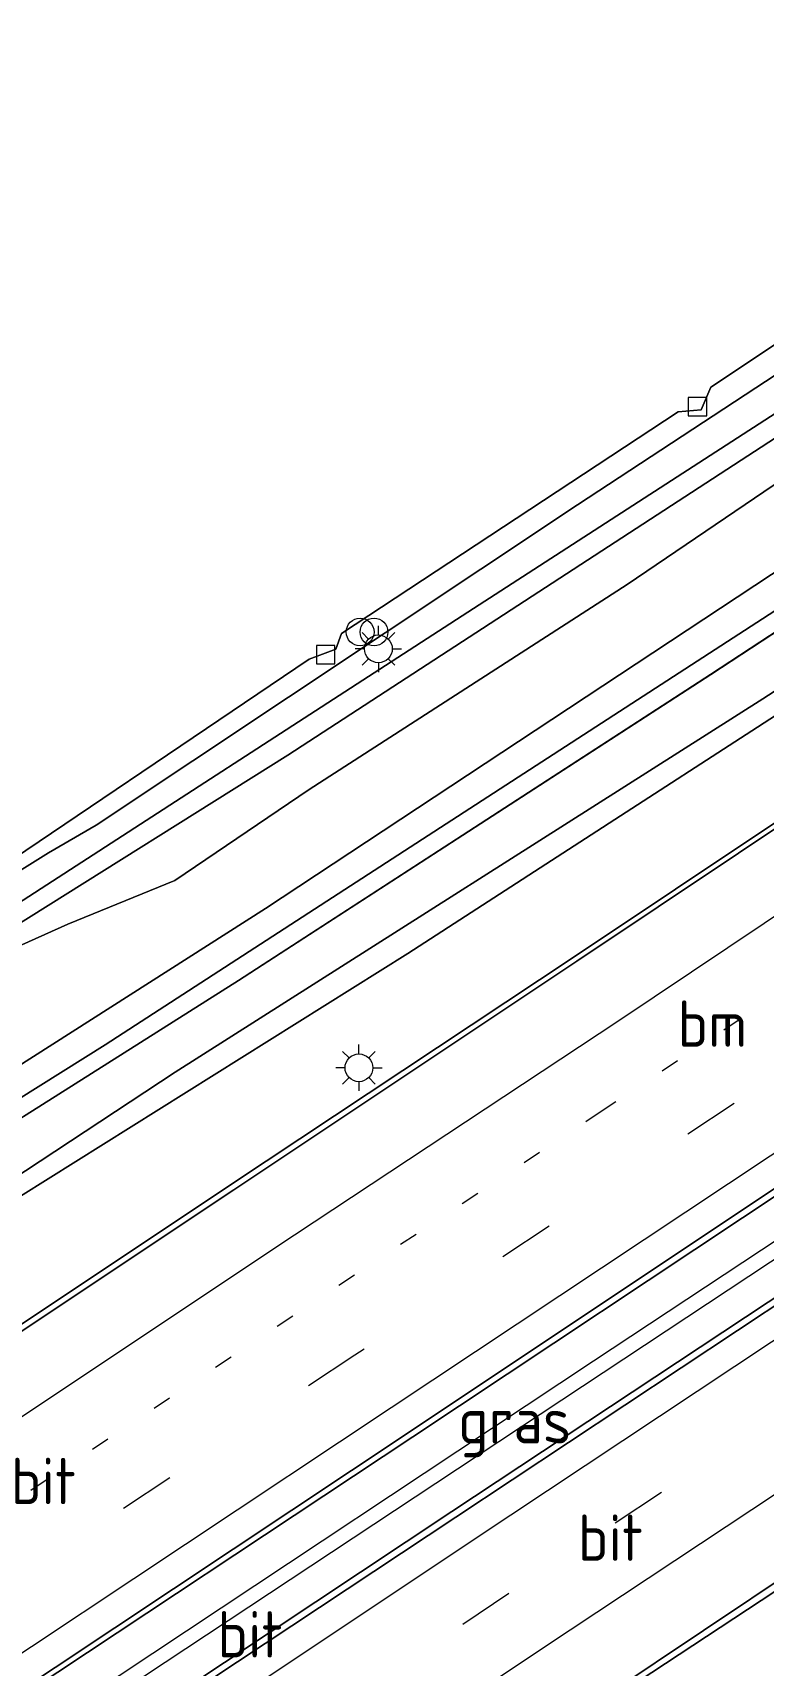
# Model space of a CAD drawing. Extents: x 253736 to 255979, y 477184 to 479215.
# Drawn here: x 255035.2 to 255074.7, y 478150.2 to 478238.4 of the extents above; entities that cross this region are included whole.
import ezdxf
from ezdxf.enums import TextEntityAlignment as Align

# ---------------------------------------------------------------- set-up
doc = ezdxf.new("R2010")
doc.units = 0
doc.linetypes.add('13strp', pattern=[4, 1, -3])
doc.linetypes.add('39strp', pattern=[12, 3, -9])
for name, color, linetype, lineweight in [('af-bs-rasterhekwerk', 8, 'hekwerk', 18), ('bp-b5-grasland', 8, 'Continuous', 18), ('gr-bs-geleiderail', 8, 'geleiderail', 18), ('gw-bs-insteekwatergang', 8, 'Continuous', 18), ('gw-bs-kruinlijn', 8, 'Continuous', 18), ('gw-bs-teenlijn', 8, 'Continuous', 18), ('mk-bs-13streep 0.45', 8, '13strp', 18), ('mk-bs-39streep 0.15', 8, '39strp', 18), ('mk-bs-streep 0.15', 8, 'Continuous', 18), ('og-b5-water', 8, 'Continuous', 18), ('og-bs-inrichtingselement', 8, 'Continuous', 18), ('og-bs-terreinafscheiding', 8, 'Continuous', 18), ('vh-b5-verh_soort', 8, 'Continuous', 18), ('wh-bs-kolk', 8, 'Continuous', 18), ('wh-bs-waterlijn', 8, 'Continuous', 18), ('wm-bs-lichtmast', 8, 'Continuous', 18)]:
    doc.layers.add(name, color=color, linetype=linetype, lineweight=lineweight)
doc.styles.add('rtw_iso', font='isocp.shx')
doc.linetypes.add('geleiderail', pattern='A,2,-1,[175,RTW.shx,S=0.5,R=0,X=0,Y=0],-1', length=4)
doc.linetypes.add('hekwerk', pattern='A,7,-1.5,[1,RTW.shx,S=0.75,R=0,X=0,Y=0],-1.5', length=10)

# ---------------------------------------------------------------- blocks, each defined once
blk = doc.blocks.new('kolk')
blk.add_lwpolyline([(-0.5, -0.5), (0.5, -0.5), (0.5, 0.5), (-0.5, 0.5)], close=True)
blk = doc.blocks.new('RW1 Buren totaal_ACAD_1_FMEBLOCK121')
at = {"layer": 'bp-b5-grasland'}
blk.add_polyline3d([(44.309, 31.683, 24.465), (54.65, 38.49, 24.444), (69.078, 48.182, 24.484), (83.071, 57.615, 24.526), (111.178, 76.844, 24.542), (125.204, 86.247, 24.566), (125.145, 86.6, 24.641), (125.562, 85.857, 24.596), (120.294, 80.967, 24.493), (113.146, 74.298, 24.438), (104.567, 66.409, 24.409), (98.612, 61.275, 24.394), (93.333, 57.054, 24.377), (87.307, 52.186, 24.369), (85.448, 50.572, 24.377), (78.767, 45.641, 24.329), (67.501, 37.519, 24.236), (45.444, 22.913, 24.236)], dxfattribs=at)
blk = doc.blocks.new('RW1 Buren totaal_ACAD_1_FMEBLOCK143')
at = {"layer": 'bp-b5-grasland'}
for points in [[(47.019, 30.871, 24.289), (47.33, 30.702, 24.214), (47.59, 29.901, 24.145), (47.104, 28.628, 24.115), (41.449, 23.89, 24.058), (8.519, 2.238, 24.169), (-11.048, -11.03, 23.578), (-28.232, -22.089, 23.515), (-35.494, -27.019, 23.551), (-41.268, -29.379, 23.677), (-45.547, -31.279, 23.707), (-47.288, -30.838, 23.806), (-47.59, -29.951, 23.857), (-47.32, -29.082, 23.878), (-46.546, -28.221, 23.92), (-45.159, -27.276, 23.947), (-42.315, -25.511, 23.95), (-39.741, -24.023, 24.091), (-13.735, -6.714, 24.076), (11.13, 9.597, 24.121), (37.265, 26.596, 24.367), (41.24, 29.606, 24.382), (44.25, 31.279, 24.379)], [(-45.601, -29.308, 24.853), (-45.535, -29.657, 24.808), (-45.065, -29.87, 24.802), (-44.324, -29.607, 24.835), (-29.384, -20.249, 25.018), (9.391, 4.987, 25.213), (43.033, 26.94, 25.3), (44.377, 28.003, 25.393), (44.615, 28.947, 25.384), (44.192, 29.187, 25.39), (10.962, 7.261, 25.168), (-19.667, -12.51, 25.129)]]:
    blk.add_polyline3d(points, close=True, dxfattribs=at)
blk = doc.blocks.new('RW1 Buren totaal_ACAD_1_FMEBLOCK153')
at = {"layer": 'bp-b5-grasland'}
for points in [[(100.103, 63.431, 24.918), (81.722, 50.637, 24.912), (61.115, 36.363, 24.872), (41.75, 23.255, 24.85), (20.732, 9.187, 24.823), (2.428, -2.944, 24.795), (-19.684, -17.607, 24.762)], [(-22.091, -13.747, 24.719), (0.318, 1.1, 24.749), (20.649, 14.602, 24.766), (40.339, 27.837, 24.82), (60.663, 41.703, 24.825), (79.855, 54.857, 24.864), (95.985, 66.195, 24.891), (107.296, 74.218, 24.848)]]:
    blk.add_polyline3d(points, dxfattribs=at)
blk = doc.blocks.new('dtbattr-r')
at = {"style": 'rtw_iso'}
blk.add_attdef('TAG', text='', height=2.5, dxfattribs=at).set_placement((0, 0), align=Align.MIDDLE_CENTER)
blk = doc.blocks.new('RW1 Buren totaal_ACAD_1_FMEBLOCK163')
at = {"layer": 'bp-b5-grasland'}
for points in [[(-24.804, -45.636, 23.485), (0.284, -29.649, 23.527), (28.516, -11.01, 23.785), (61.655, 11.363, 24.064), (79.35, 22.975, 23.926), (85.462, 26.638, 23.95), (86.953, 27.956, 23.992), (87.405, 29.175, 23.998), (86.997, 30.531, 24.004), (85.45, 32.228, 24.004), (82.527, 35.564, 24.001), (69.913, 50.821, 23.959), (46.766, 78.38, 23.911)], [(52.995, 81.43, 24.859), (76.361, 54.548, 25.018), (87.31, 40.713, 24.796), (91.223, 35.732, 24.622), (93.543, 31.893, 24.448), (94.067, 29.597, 24.361), (94.1, 27.85, 24.358), (93.81, 26.139, 24.361), (93.008, 24.557, 24.352), (91.643, 22.981, 24.34), (84.01, 18.562, 24.229), (58.821, 2.196, 24.229), (27.152, -18.324, 24.103), (-4.604, -38.482, 24.016), (-32.999, -57.185, 24.019)], [(-24.481, -48.27, 22.15), (-1.172, -33.533, 22.15), (24.337, -17.001, 22.15), (51.337, 0.695, 22.153), (79.146, 19.119, 22.177), (88.65, 25.347, 22.177), (89.541, 26.09, 22.177), (90.348, 27.067, 22.174), (90.751, 28.099, 22.174), (90.712, 29.215, 22.174), (90.376, 30.105, 22.21), (89.705, 31.437, 22.222), (87.966, 33.957, 22.285), (71.451, 53.805, 22.309), (53.212, 75.212, 22.309)], [(45.679, 82.181, 22.306), (63.341, 61.712, 22.309), (84.424, 36.284, 22.36), (86.885, 33.446, 22.342), (88.132, 32.386, 22.339), (89.203, 30.941, 22.33), (89.692, 29.808, 22.324), (89.678, 28.448, 22.312), (89.144, 27.223, 22.303), (88.22, 26.168, 22.276), (84.503, 23.753, 22.264), (58.15, 6.21, 22.222), (33.953, -9.589, 22.213), (-8.372, -37.012, 22.207), (-21.538, -45.23, 22.18)]]:
    blk.add_polyline3d(points, dxfattribs=at)
blk = doc.blocks.new('RW1 Buren totaal_ACAD_1_FMEBLOCK164')
at = {"layer": 'bp-b5-grasland'}
for points in [[(31.38, -29.376, 23.857), (50.882, -16.22, 23.869), (52.307, -15.69, 23.869), (52.615, -14.84, 23.866), (70.809, -2.855, 23.878), (72.053, -2.756, 23.905), (72.586, -1.537, 23.905), (96.807, 14.59, 24.028), (98.266, 14.725, 24.025), (98.706, 15.899, 24.013), (121.72, 31.385, 24.25), (123.598, 31.074, 24.301), (123.359, 30.112, 24.379), (120.349, 28.44, 24.382), (116.374, 25.43, 24.367), (90.239, 8.431, 24.121), (65.374, -7.88, 24.076), (39.368, -25.189, 24.091), (36.794, -26.677, 23.95), (33.95, -28.443, 23.947)], [(33.562, -32.445, 23.707), (37.841, -30.545, 23.677), (43.615, -28.185, 23.551), (50.877, -23.255, 23.515), (68.061, -12.196, 23.578), (87.628, 1.072, 24.169), (120.558, 22.724, 24.058), (126.213, 27.462, 24.115), (126.699, 28.735, 24.145), (126.439, 29.535, 24.214), (126.128, 29.704, 24.289), (126.952, 31.01, 24.22), (127.269, 32.647, 24.157), (126.321, 34.077, 24.118), (118.957, 43.67, 24.145), (106.904, 57.959, 24.136), (94.591, 71.95, 24.199)], [(96.833, 87.31, 24.838), (124.671, 55.377, 24.913), (129.33, 49.876, 24.919), (142.645, 32.168, 24.712), (143.1, 26.17, 24.424), (141.64, 23.462, 24.376), (85.986, -12.852, 24.238), (56.214, -32.125, 24.154), (33.755, -46.165, 24.163)], [(15.233, -57.233, 24.019), (43.628, -38.53, 24.016), (75.385, -18.372, 24.103), (107.054, 2.148, 24.229), (132.242, 18.514, 24.229), (139.875, 22.933, 24.34), (141.24, 24.509, 24.352), (142.042, 26.091, 24.361), (142.332, 27.802, 24.358), (142.299, 29.549, 24.361), (141.775, 31.845, 24.448), (139.455, 35.684, 24.622), (135.543, 40.665, 24.796), (124.593, 54.5, 25.018), (101.227, 81.382, 24.859)], [(94.998, 78.332, 23.911), (118.145, 50.773, 23.959), (130.759, 35.516, 24.001), (133.682, 32.18, 24.004), (135.229, 30.483, 24.004), (135.637, 29.127, 23.998), (135.185, 27.908, 23.992), (133.694, 26.59, 23.95), (127.583, 22.927, 23.926), (109.888, 11.315, 24.064), (76.749, -11.058, 23.785), (48.517, -29.697, 23.527), (23.429, -45.684, 23.485)]]:
    blk.add_polyline3d(points, dxfattribs=at)
blk = doc.blocks.new('RW1 Buren totaal_ACAD_1_FMEBLOCK187')
at = {"layer": 'bp-b5-grasland'}
for points in [[(131.478, 24.864, 24.44), (108.061, 8.229, 24.481), (88.847, -4.729, 24.465), (59.498, -24.47, 24.431), (37.609, -39.083, 24.406), (19.077, -51.366, 24.37), (-5.291, -67.606, 24.315)], [(6.163, -52.954, 24.163), (28.622, -38.914, 24.154), (58.394, -19.641, 24.238), (114.048, 16.673, 24.376), (115.508, 19.381, 24.424), (115.053, 25.379, 24.712), (101.738, 43.087, 24.919), (97.079, 48.588, 24.913), (69.241, 80.521, 24.838)]]:
    blk.add_polyline3d(points, dxfattribs=at)
blk = doc.blocks.new('dtbattr-l')
at = {"style": 'rtw_iso'}
blk.add_attdef('TAG', (0, 0), '', height=2.5, dxfattribs=at)
blk = doc.blocks.new('prullenbak')
for centre in [(-0.375, 0), (0.375, 0)]:
    blk.add_circle(centre, 0.75)
blk = doc.blocks.new('lantaarnpaal')
for p, q in [((-0.884, 0.884), (-0.53, 0.53)), ((0, 0.75), (0, 1.25)), ((0.53, 0.53), (0.884, 0.884)), ((-0.75, 0), (-1.25, 0)), ((0.75, 0), (1.25, 0)), ((-0.53, -0.53), (-0.884, -0.884)), ((0, -0.75), (0, -1.25)), ((0.53, -0.53), (0.884, -0.884))]:
    blk.add_line(p, q)
blk.add_circle((0, 0), 0.75)
blk = doc.blocks.new('Deel_d28hz')
at = {"layer": 'af-bs-rasterhekwerk'}
blk.add_polyline3d([(254950.206, 478125.858, 24.193), (254956.451, 478122.659, 24.178), (254980.403, 478139.231, 24.064), (255008.017, 478158.218, 24.022), (255033.018, 478174.641, 24.163), (255055.477, 478188.681, 24.154), (255085.249, 478207.954, 24.238), (255140.903, 478244.268, 24.376), (255142.363, 478246.976, 24.424), (255141.908, 478252.974, 24.712), (255128.593, 478270.682, 24.919), (255123.934, 478276.183, 24.913), (255096.096, 478308.116, 24.838), (255089.75, 478317.925, 24.895), (255086.247, 478318.953, 24.886), (255081.714, 478315.117, 24.511), (255078.569, 478314.619, 24.457), (255062.466, 478331.506, 24.367), (255058.675, 478336.024, 24.433), (255045.958, 478352.932, 24.436), (255029.876, 478374.598, 24.535), (255032.83, 478376.709, 24.613), (255023.719, 478388.803, 24.763)], dxfattribs=at)
at = {"layer": 'bp-b5-grasland'}
blk.add_polyline3d([(255032.771, 478190.332, 24.853), (255058.705, 478207.13, 25.129), (255089.334, 478226.901, 25.168), (255122.564, 478248.827, 25.39), (255122.987, 478248.587, 25.384), (255122.749, 478247.643, 25.393), (255121.405, 478246.58, 25.3), (255087.763, 478224.627, 25.213), (255048.988, 478199.391, 25.018), (255034.048, 478190.032, 24.835), (255033.307, 478189.77, 24.802), (255032.837, 478189.983, 24.808)], close=True, dxfattribs=at)
at = {"layer": 'gr-bs-geleiderail'}
for points in [[(254888.275, 478047.997, 25.234), (254935.328, 478079.297, 25.375), (254984.13, 478111.71, 25.456), (255036.715, 478146.672, 25.501), (255089.688, 478181.695, 25.57), (255099.031, 478187.796, 25.585), (255119.681, 478201.284, 25.603), (255139.001, 478214.098, 25.636), (255146.576, 478219.171, 25.639), (255168.412, 478234.722, 25.633), (255193.618, 478252.791, 25.636), (255196.659, 478255.099, 25.672), (255203.806, 478261.204, 25.642), (255211.552, 478267.917, 25.69), (255213.228, 478269.389, 25.696)], [(255189.73, 478254.275, 25.687), (255168.87, 478239.295, 25.606), (255166.928, 478237.872, 25.609), (255165.502, 478236.716, 25.624), (255163.462, 478234.975, 25.6), (255147.611, 478221.359, 25.606), (255145.153, 478219.373, 25.609), (255142.787, 478217.576, 25.6), (255140.043, 478215.661, 25.597), (255086.635, 478180.625, 25.567), (255065.494, 478166.654, 25.546), (255039.868, 478149.662, 25.474), (254994.323, 478119.448, 25.471), (254944.356, 478086.205, 25.42), (254887.84, 478048.598, 25.252)]]:
    blk.add_polyline3d(points, dxfattribs=at)
at = {"layer": 'gw-bs-insteekwatergang'}
for points in [[(254956.863, 478123.847, 24.004), (254964.726, 478129.223, 23.992), (254988.757, 478145.75, 23.998), (255014.496, 478163.573, 24.019), (255042.891, 478182.276, 24.016), (255074.648, 478202.434, 24.103), (255106.317, 478222.954, 24.229), (255131.505, 478239.32, 24.229), (255139.138, 478243.739, 24.34), (255140.503, 478245.315, 24.352), (255141.305, 478246.897, 24.361), (255141.595, 478248.608, 24.358), (255141.562, 478250.355, 24.361), (255141.038, 478252.651, 24.448), (255138.718, 478256.49, 24.622), (255134.806, 478261.471, 24.796), (255123.856, 478275.306, 25.018), (255100.49, 478302.188, 24.859)], [(255094.261, 478299.138, 23.911), (255117.408, 478271.579, 23.959), (255130.022, 478256.322, 24.001), (255132.945, 478252.986, 24.004), (255134.492, 478251.289, 24.004), (255134.9, 478249.933, 23.998), (255134.448, 478248.714, 23.992), (255132.957, 478247.396, 23.95), (255126.846, 478243.733, 23.926), (255109.151, 478232.121, 24.064), (255076.012, 478209.748, 23.785), (255047.78, 478191.109, 23.527), (255022.692, 478175.122, 23.485)]]:
    blk.add_polyline3d(points, dxfattribs=at)
at = {"layer": 'gw-bs-kruinlijn'}
blk.add_polyline3d([(255032.771, 478190.332, 24.853), (255058.705, 478207.13, 25.129), (255089.334, 478226.901, 25.168), (255122.564, 478248.827, 25.39), (255122.987, 478248.587, 25.384), (255122.749, 478247.643, 25.393), (255121.405, 478246.58, 25.3), (255087.763, 478224.627, 25.213), (255048.988, 478199.391, 25.018), (255034.048, 478190.032, 24.835), (255033.307, 478189.77, 24.802), (255032.837, 478189.983, 24.808), (255032.771, 478190.332, 24.853)], dxfattribs=at)
at = {"layer": 'gw-bs-teenlijn'}
for points in [[(255036.057, 478194.129, 23.95), (255033.213, 478192.363, 23.947), (255031.826, 478191.419, 23.92), (255031.052, 478190.558, 23.878), (255030.782, 478189.689, 23.857), (255031.084, 478188.802, 23.806), (255032.825, 478188.361, 23.707), (255037.104, 478190.261, 23.677), (255042.878, 478192.621, 23.551), (255050.14, 478197.551, 23.515), (255067.324, 478208.61, 23.578), (255086.891, 478221.878, 24.169), (255119.821, 478243.53, 24.058), (255125.476, 478248.268, 24.115), (255125.962, 478249.541, 24.145), (255125.702, 478250.341, 24.214), (255125.391, 478250.51, 24.289)], [(255122.622, 478250.918, 24.379), (255119.612, 478249.246, 24.382), (255115.637, 478246.236, 24.367), (255089.502, 478229.237, 24.121), (255064.637, 478212.926, 24.076), (255038.631, 478195.617, 24.091), (255036.057, 478194.129, 23.95)]]:
    blk.add_polyline3d(points, dxfattribs=at)
at = {"layer": 'mk-bs-13streep 0.45'}
blk.add_polyline3d([(255184.276, 478260.825, 24.803), (255159.55, 478243.248, 24.766), (255139.797, 478229.605, 24.77), (255123.253, 478218.399, 24.76), (255103.304, 478205.046, 24.716), (255083.362, 478191.75, 24.707), (255065.914, 478180.142, 24.674), (255049.248, 478169.093, 24.652), (255033.402, 478158.555, 24.629), (255013.39, 478145.301, 24.61), (254993.389, 478132.014, 24.595), (254976.767, 478120.942, 24.569), (254956.009, 478107.131, 24.548)], dxfattribs=at)
at = {"layer": 'mk-bs-39streep 0.15'}
for points in [[(255226.958, 478271.138, 25.019), (255223.306, 478268.451, 25.01), (255198.516, 478250.276, 24.912), (255177.9, 478235.288, 24.846), (255158.307, 478221.1, 24.864), (255140.11, 478208.093, 24.835), (255119.662, 478193.675, 24.805), (255100.661, 478180.703, 24.782), (255079.172, 478166.186, 24.753), (255060.93, 478154.106, 24.732), (255038.855, 478139.38, 24.689), (255018.695, 478126.038, 24.67), (254997.503, 478111.938, 24.651), (254977.306, 478098.547, 24.628), (254957.352, 478085.319, 24.61), (254935.845, 478071.061, 24.58), (254915.165, 478057.282, 24.532), (254894.834, 478043.753, 24.492), (254892.201, 478041.997, 24.488)], [(255186.689, 478258.106, 24.879), (255166.202, 478243.526, 24.804), (255150.144, 478232.271, 24.835), (255132.672, 478220.397, 24.81), (255113.308, 478207.386, 24.773), (255092.597, 478193.55, 24.74), (255073.1, 478180.586, 24.724), (255052.608, 478166.992, 24.688), (255030.329, 478152.206, 24.648), (255010.167, 478138.804, 24.644), (254990.085, 478125.445, 24.622), (254967.229, 478110.267, 24.594), (254948.36, 478097.705, 24.57), (254932.29, 478087.062, 24.539), (254909.632, 478071.999, 24.522), (254885.16, 478055.676, 24.49), (254883.58, 478054.626, 24.487)]]:
    blk.add_polyline3d(points, dxfattribs=at)
at = {"layer": 'mk-bs-streep 0.15'}
for points in [[(255224.761, 478273.828, 25.1), (255221.085, 478271.117, 25.087), (255196.306, 478252.972, 24.989), (255175.815, 478238.102, 24.917), (255156.271, 478223.899, 24.942), (255138.047, 478210.911, 24.927), (255117.592, 478196.483, 24.904), (255098.571, 478183.49, 24.884), (255077.161, 478169.041, 24.835), (255059.004, 478156.986, 24.809), (255036.874, 478142.255, 24.764), (255016.723, 478128.899, 24.752), (254995.537, 478114.784, 24.732), (254975.242, 478101.385, 24.711), (254955.33, 478088.115, 24.686), (254933.831, 478073.872, 24.654), (254913.196, 478060.129, 24.626), (254892.903, 478046.623, 24.578), (254890.251, 478044.853, 24.572)], [(254894.152, 478039.139, 24.409), (254896.752, 478040.874, 24.414), (254917.083, 478054.403, 24.454), (254937.76, 478068.18, 24.502), (254959.264, 478082.435, 24.532), (254979.218, 478095.663, 24.55), (254999.417, 478109.056, 24.573), (255020.608, 478123.155, 24.592), (255040.77, 478136.498, 24.611), (255062.845, 478151.225, 24.654), (255081.096, 478163.31, 24.675), (255102.605, 478177.841, 24.704), (255121.634, 478190.832, 24.727), (255142.113, 478205.272, 24.757), (255160.328, 478218.292, 24.786), (255179.932, 478232.488, 24.768), (255200.556, 478247.482, 24.834), (255225.354, 478265.662, 24.932), (255229.151, 478268.455, 24.941)], [(255181.901, 478263.502, 24.731), (255161.392, 478248.914, 24.659), (255137.295, 478232.204, 24.685), (255118.162, 478219.275, 24.651), (255088.634, 478199.613, 24.609), (255066.814, 478185.019, 24.586), (255048.343, 478172.804, 24.53), (255027.272, 478158.773, 24.508), (255026.146, 478158.013, 24.521), (255024.613, 478156.955, 24.509), (255006.705, 478144.105, 24.526), (254986.328, 478129.518, 24.54), (254965.243, 478114.337, 24.546), (254944.373, 478099.342, 24.541), (254943.141, 478098.456, 24.543), (254941.881, 478097.63, 24.528), (254924.43, 478086.06, 24.494), (254906.753, 478074.33, 24.461), (254884.873, 478059.746, 24.439), (254881.581, 478057.554, 24.435)], [(255188.981, 478255.523, 24.953), (255168.51, 478240.905, 24.882), (255152.228, 478229.527, 24.92), (255134.648, 478217.563, 24.892), (255115.293, 478204.564, 24.843), (255094.584, 478190.72, 24.812), (255075.051, 478177.742, 24.784), (255054.575, 478164.137, 24.762), (255032.322, 478149.38, 24.74), (255011.935, 478135.811, 24.718), (254992.199, 478122.706, 24.702), (254969.016, 478107.275, 24.672), (254950.459, 478094.956, 24.659), (254934.047, 478084.029, 24.636), (254911.501, 478069.102, 24.598), (254887.35, 478052.993, 24.567), (254885.524, 478051.778, 24.563)]]:
    blk.add_polyline3d(points, dxfattribs=at)
at = {"layer": 'og-b5-water'}
for points in [[(255025.958, 478175.528, 22.18), (255039.123, 478183.746, 22.207), (255081.449, 478211.169, 22.213), (255105.645, 478226.968, 22.222), (255131.999, 478244.511, 22.264), (255135.715, 478246.926, 22.276), (255136.64, 478247.981, 22.303), (255137.173, 478249.206, 22.312), (255137.188, 478250.566, 22.324), (255136.698, 478251.699, 22.33), (255135.627, 478253.144, 22.339), (255134.381, 478254.204, 22.342), (255131.919, 478257.042, 22.36), (255110.836, 478282.47, 22.309), (255093.175, 478302.939, 22.306)], [(255100.707, 478295.97, 22.309), (255118.947, 478274.563, 22.309), (255135.461, 478254.715, 22.285), (255137.2, 478252.195, 22.222), (255137.872, 478250.863, 22.21), (255138.208, 478249.973, 22.174), (255138.247, 478248.857, 22.174), (255137.844, 478247.825, 22.174), (255137.036, 478246.848, 22.177), (255136.145, 478246.105, 22.177), (255126.641, 478239.877, 22.177), (255098.833, 478221.453, 22.153), (255071.832, 478203.757, 22.15), (255046.323, 478187.225, 22.15), (255023.014, 478172.488, 22.15)]]:
    blk.add_polyline3d(points, dxfattribs=at)
at = {"layer": 'og-bs-terreinafscheiding'}
for points in [[(255077.996, 478305.552, 24.112), (255092.826, 478287.606, 24.196), (255094.094, 478287.215, 24.208), (255094.256, 478285.947, 24.205), (255109.238, 478267.925, 24.238), (255110.359, 478267.673, 24.256), (255110.554, 478266.217, 24.247), (255116.288, 478259.495, 24.253), (255121.69, 478252.901, 24.28), (255122.932, 478252.688, 24.304), (255122.861, 478251.88, 24.301), (255120.983, 478252.191, 24.25), (255097.969, 478236.705, 24.013), (255097.529, 478235.531, 24.025), (255096.07, 478235.396, 24.028), (255071.849, 478219.269, 23.905), (255071.316, 478218.05, 23.905), (255070.072, 478217.951, 23.878), (255051.878, 478205.966, 23.866), (255051.57, 478205.116, 23.869), (255050.145, 478204.586, 23.869), (255030.643, 478191.43, 23.857)], [(254889.358, 478046.162, 24.602), (254892.042, 478047.956, 24.607), (254912.269, 478061.408, 24.656), (254932.942, 478075.157, 24.677), (254954.429, 478089.346, 24.709), (254974.313, 478102.598, 24.731), (254994.672, 478116.16, 24.756), (255015.754, 478130.202, 24.787), (255035.967, 478143.593, 24.794), (255058.063, 478158.242, 24.83), (255076.327, 478170.33, 24.865), (255097.595, 478184.651, 24.907), (255116.682, 478197.617, 24.927), (255137.352, 478211.81, 24.951), (255155.684, 478224.707, 24.97), (255175.226, 478238.738, 24.925), (255195.852, 478253.624, 25.007), (255220.606, 478271.687, 25.094), (255224.296, 478274.397, 25.109)], [(255179.754, 478265.922, 24.628), (255176.749, 478263.819, 24.587), (255171.151, 478259.923, 24.586), (255171.034, 478260.052, 24.553), (255169.766, 478259.253, 24.567), (255169.301, 478259.276, 24.559), (255168.973, 478259.653, 24.543), (255160.466, 478253.672, 24.499), (255158.5, 478252.25, 24.529), (255135.031, 478235.586, 24.566), (255115.899, 478222.566, 24.547), (255086.462, 478202.865, 24.491), (255064.599, 478188.269, 24.459), (255046.065, 478175.926, 24.456), (255021.758, 478159.734, 24.382)], [(254879.214, 478061.021, 24.25), (254898.616, 478073.989, 24.261), (254917.306, 478086.309, 24.309), (254937.704, 478099.936, 24.334), (254941.153, 478102.3, 24.348), (254945.307, 478105.278, 24.362), (254948.885, 478107.822, 24.368), (254963.326, 478118.17, 24.373), (254984.048, 478133.094, 24.36), (255004.029, 478147.515, 24.327), (255016.004, 478156.123, 24.314), (255018.7, 478158.025, 24.32), (255021.564, 478159.989, 24.315), (255045.932, 478176.229, 24.37), (255064.464, 478188.512, 24.406), (255086.353, 478203.125, 24.431), (255115.702, 478222.866, 24.465), (255134.916, 478235.824, 24.481), (255158.333, 478252.459, 24.44), (255160.302, 478253.804, 24.431), (255168.778, 478259.84, 24.455), (255168.973, 478259.653, 24.543)], [(254886.42, 478050.466, 24.59), (254888.232, 478051.673, 24.594), (254912.346, 478067.758, 24.643), (254934.819, 478082.634, 24.681), (254951.381, 478093.619, 24.692), (254970.054, 478106.036, 24.705), (254993.057, 478121.37, 24.734), (255012.786, 478134.429, 24.751), (255033.225, 478148.007, 24.765), (255055.593, 478162.868, 24.802), (255075.882, 478176.384, 24.813), (255095.619, 478189.531, 24.856), (255115.98, 478203.423, 24.865), (255135.136, 478216.575, 24.909), (255152.583, 478228.786, 24.931), (255162.636, 478235.887, 24.902), (255168.982, 478240.369, 24.884), (255189.474, 478254.966, 24.955)], [(254889.166, 478046.442, 24.568), (254891.826, 478048.217, 24.572), (254912.081, 478061.699, 24.628), (254932.764, 478075.428, 24.648), (254954.252, 478089.656, 24.67), (254974.089, 478102.898, 24.689), (254994.458, 478116.408, 24.711), (255015.574, 478130.491, 24.744), (255035.742, 478143.87, 24.762), (255057.854, 478158.533, 24.795), (255076.158, 478170.664, 24.823), (255097.176, 478184.732, 24.85), (255116.541, 478197.84, 24.872), (255137.148, 478212.114, 24.912), (255155.529, 478224.908, 24.918), (255175.18, 478238.839, 24.877), (255195.784, 478253.674, 24.963), (255195.852, 478253.624, 25.007)], [(254886.555, 478050.268, 24.542), (254888.226, 478051.379, 24.546), (254912.516, 478067.476, 24.596), (254934.926, 478082.429, 24.6), (254951.479, 478093.342, 24.634), (254970.189, 478105.827, 24.665), (254993.227, 478121.127, 24.681), (255012.951, 478134.231, 24.698), (255033.335, 478147.73, 24.719), (255055.744, 478162.577, 24.749), (255076.075, 478176.079, 24.766), (255095.765, 478189.314, 24.82), (255116.089, 478203.18, 24.825), (255135.281, 478216.334, 24.864), (255151.411, 478227.672, 24.891), (255162.722, 478235.695, 24.848), (255162.636, 478235.887, 24.902)], [(255135.278, 478191.005, 24.438), (255142.426, 478197.674, 24.493), (255147.694, 478202.564, 24.596), (255147.277, 478203.306, 24.641), (255133.065, 478193.779, 24.617), (255105.129, 478174.662, 24.576), (255090.951, 478165.186, 24.56), (255076.622, 478155.576, 24.536), (255066.268, 478148.665, 24.526), (255037.729, 478129.77, 24.481), (255022.785, 478119.902, 24.472), (254998.452, 478103.676, 24.457), (254981.426, 478092.352, 24.412), (254959.42, 478077.69, 24.39), (254939.927, 478064.784, 24.361), (254915.918, 478048.858, 24.323), (254898.702, 478037.408, 24.305), (254896.392, 478035.859, 24.296)], [(254896.57, 478035.597, 24.24), (254898.799, 478037.09, 24.248), (254916.169, 478048.608, 24.254), (254940.115, 478064.52, 24.307), (254959.508, 478077.379, 24.313), (254981.62, 478092.108, 24.362), (254998.65, 478103.421, 24.367), (255022.972, 478119.572, 24.408), (255037.834, 478129.439, 24.401), (255066.441, 478148.39, 24.465), (255076.782, 478155.197, 24.444), (255091.21, 478164.889, 24.484), (255105.203, 478174.322, 24.526), (255133.31, 478193.551, 24.542), (255147.336, 478202.954, 24.566), (255147.277, 478203.306, 24.641)]]:
    blk.add_polyline3d(points, dxfattribs=at)
at = {"layer": 'vh-b5-verh_soort'}
for points in [[(255077.996, 478305.552, 24.112), (255092.826, 478287.606, 24.196), (255094.094, 478287.215, 24.208), (255094.256, 478285.947, 24.205), (255109.238, 478267.925, 24.238), (255110.359, 478267.673, 24.256), (255110.554, 478266.217, 24.247), (255116.288, 478259.495, 24.253), (255121.69, 478252.901, 24.28), (255122.932, 478252.688, 24.304), (255122.861, 478251.88, 24.301), (255120.983, 478252.191, 24.25), (255097.969, 478236.705, 24.013), (255097.529, 478235.531, 24.025), (255096.07, 478235.396, 24.028), (255071.849, 478219.269, 23.905), (255071.316, 478218.05, 23.905), (255070.072, 478217.951, 23.878), (255051.878, 478205.966, 23.866), (255051.57, 478205.116, 23.869), (255050.145, 478204.586, 23.869), (255030.643, 478191.43, 23.857)], [(255157.953, 478205.099, 24.557), (255151.24, 478199.083, 24.521), (255147.694, 478202.564, 24.596), (255147.277, 478203.306, 24.641), (255133.065, 478193.779, 24.617), (255105.129, 478174.662, 24.576), (255090.951, 478165.186, 24.56), (255076.622, 478155.576, 24.536), (255066.268, 478148.665, 24.526)], [(255035.967, 478143.593, 24.794), (255058.063, 478158.242, 24.83), (255076.327, 478170.33, 24.865), (255097.595, 478184.651, 24.907), (255116.682, 478197.617, 24.927), (255137.352, 478211.81, 24.951), (255155.684, 478224.707, 24.97)], [(255152.583, 478228.786, 24.931), (255135.136, 478216.575, 24.909), (255115.98, 478203.423, 24.865), (255095.619, 478189.531, 24.856), (255075.882, 478176.384, 24.813), (255055.593, 478162.868, 24.802), (255033.225, 478148.007, 24.765)], [(255021.758, 478159.734, 24.382), (255046.065, 478175.926, 24.456), (255064.599, 478188.269, 24.459), (255086.462, 478202.865, 24.491), (255115.899, 478222.566, 24.547), (255135.031, 478235.586, 24.566), (255158.5, 478252.25, 24.529)], [(255021.564, 478159.989, 24.315), (255045.932, 478176.229, 24.37), (255064.464, 478188.512, 24.406), (255086.353, 478203.125, 24.431), (255115.702, 478222.866, 24.465), (255134.916, 478235.824, 24.481), (255158.333, 478252.459, 24.44), (255160.302, 478253.804, 24.431), (255168.778, 478259.84, 24.455), (255168.973, 478259.653, 24.543), (255160.466, 478253.672, 24.499), (255158.5, 478252.25, 24.529), (255135.031, 478235.586, 24.566), (255115.899, 478222.566, 24.547), (255086.462, 478202.865, 24.491), (255064.599, 478188.269, 24.459), (255046.065, 478175.926, 24.456), (255021.758, 478159.734, 24.382)], [(255015.574, 478130.491, 24.744), (255035.742, 478143.87, 24.762), (255057.854, 478158.533, 24.795), (255076.158, 478170.664, 24.823), (255097.176, 478184.732, 24.85), (255116.541, 478197.84, 24.872), (255137.148, 478212.114, 24.912), (255155.529, 478224.908, 24.918), (255175.18, 478238.839, 24.877), (255195.784, 478253.674, 24.963), (255195.852, 478253.624, 25.007), (255175.226, 478238.738, 24.925), (255155.684, 478224.707, 24.97), (255137.352, 478211.81, 24.951), (255116.682, 478197.617, 24.927), (255097.595, 478184.651, 24.907), (255076.327, 478170.33, 24.865), (255058.063, 478158.242, 24.83), (255035.967, 478143.593, 24.794), (255015.754, 478130.202, 24.787)], [(255033.225, 478148.007, 24.765), (255055.593, 478162.868, 24.802), (255075.882, 478176.384, 24.813), (255095.619, 478189.531, 24.856), (255115.98, 478203.423, 24.865), (255135.136, 478216.575, 24.909), (255152.583, 478228.786, 24.931), (255162.636, 478235.887, 24.902), (255162.722, 478235.695, 24.848), (255151.411, 478227.672, 24.891), (255135.281, 478216.334, 24.864), (255116.089, 478203.18, 24.825), (255095.765, 478189.314, 24.82), (255076.075, 478176.079, 24.766), (255055.744, 478162.577, 24.749), (255033.335, 478147.73, 24.719)], [(255022.785, 478119.902, 24.472), (255037.729, 478129.77, 24.481), (255066.268, 478148.665, 24.526), (255076.622, 478155.576, 24.536), (255090.951, 478165.186, 24.56), (255105.129, 478174.662, 24.576), (255133.065, 478193.779, 24.617), (255147.277, 478203.306, 24.641), (255147.336, 478202.954, 24.566), (255133.31, 478193.551, 24.542), (255105.203, 478174.322, 24.526), (255091.21, 478164.889, 24.484), (255076.782, 478155.197, 24.444), (255066.441, 478148.39, 24.465), (255037.834, 478129.439, 24.401), (255022.972, 478119.572, 24.408)]]:
    blk.add_polyline3d(points, dxfattribs=at)
at = {"layer": 'wh-bs-waterlijn'}
for points in [[(255023.014, 478172.488, 22.15), (255046.323, 478187.225, 22.15), (255071.832, 478203.757, 22.15), (255098.833, 478221.453, 22.153), (255126.641, 478239.877, 22.177), (255136.145, 478246.105, 22.177), (255137.036, 478246.848, 22.177), (255137.844, 478247.825, 22.174), (255138.247, 478248.857, 22.174), (255138.208, 478249.973, 22.174), (255137.872, 478250.863, 22.21), (255137.2, 478252.195, 22.222), (255135.461, 478254.715, 22.285), (255118.947, 478274.563, 22.309), (255100.707, 478295.97, 22.309)], [(255093.175, 478302.939, 22.306), (255110.836, 478282.47, 22.309), (255131.919, 478257.042, 22.36), (255134.381, 478254.204, 22.342), (255135.627, 478253.144, 22.339), (255136.698, 478251.699, 22.33), (255137.188, 478250.566, 22.324), (255137.173, 478249.206, 22.312), (255136.64, 478247.981, 22.303), (255135.715, 478246.926, 22.276), (255131.999, 478244.511, 22.264), (255105.645, 478226.968, 22.222), (255081.449, 478211.169, 22.213), (255039.123, 478183.746, 22.207), (255025.958, 478175.528, 22.18), (254992.235, 478152.622, 22.162), (254957.068, 478128.244, 22.162)]]:
    blk.add_polyline3d(points, dxfattribs=at)
at = {"layer": 'bp-b5-grasland'}
for name, p in [('RW1 Buren totaal_ACAD_1_FMEBLOCK187', (255026.855, 478227.595)), ('RW1 Buren totaal_ACAD_1_FMEBLOCK164', (254999.263, 478220.806)), ('RW1 Buren totaal_ACAD_1_FMEBLOCK163', (255047.4955, 478220.758)), ('RW1 Buren totaal_ACAD_1_FMEBLOCK153', (255055.4255, 478161.477)), ('RW1 Buren totaal_ACAD_1_FMEBLOCK143', (255078.372, 478219.6395)), ('RW1 Buren totaal_ACAD_1_FMEBLOCK121', (255022.132, 478116.7065))]:
    blk.add_blockref(name, p, dxfattribs=at)
ref = blk.add_blockref('dtbattr-r', (255058.1875, 478161.46875, 24.868182), dxfattribs=at)
ref.add_attrib('TAG', 'gras', dxfattribs={"layer": '0', "height": 2.5, "style": 'rtw_iso'}).set_placement((255058.1875, 478161.46875, 24.868182), align=Align.BOTTOM_LEFT)
at = {"layer": 'mk-bs-13streep 0.45'}
ref = blk.add_blockref('dtbattr-l', (255070.046348, 478182.891214, 24.681816), dxfattribs=at)
ref.add_attrib('TAG', 'bm', dxfattribs={"layer": '0', "height": 2.5, "style": 'rtw_iso'}).set_placement((255070.046348, 478182.891214, 24.681816), align=Align.BOTTOM_LEFT)
at = {"layer": 'og-bs-inrichtingselement'}
blk.add_blockref('prullenbak', (255053.266, 478206.047, 25.105), dxfattribs=at)
at = {"layer": 'vh-b5-verh_soort'}
ref = blk.add_blockref('dtbattr-r', (255034.015625, 478158.1875, 24.621192), dxfattribs=at)
ref.add_attrib('TAG', 'bit', dxfattribs={"layer": '0', "height": 2.5, "style": 'rtw_iso'}).set_placement((255034.015625, 478158.1875, 24.621192), align=Align.BOTTOM_LEFT)
ref = blk.add_blockref('dtbattr-r', (255064.65625, 478155.125, 24.670582), dxfattribs=at)
ref.add_attrib('TAG', 'bit', dxfattribs={"layer": '0', "height": 2.5, "style": 'rtw_iso'}).set_placement((255064.65625, 478155.125, 24.670582), align=Align.BOTTOM_LEFT)
ref = blk.add_blockref('dtbattr-r', (255045.179688, 478149.90625, 24.791714), dxfattribs=at)
ref.add_attrib('TAG', 'bit', dxfattribs={"layer": '0', "height": 2.5, "style": 'rtw_iso'}).set_placement((255045.179688, 478149.90625, 24.791714), align=Align.BOTTOM_LEFT)
at = {"layer": 'wh-bs-kolk'}
for p in [(255071.119, 478218.218, 23.833), (255051.033, 478204.829, 23.86)]:
    blk.add_blockref('kolk', p, dxfattribs=at)
at = {"layer": 'wm-bs-lichtmast'}
for p in [(255053.879, 478205.139, 24.154), (255052.824, 478182.509, 24.282)]:
    blk.add_blockref('lantaarnpaal', p, dxfattribs=at)

msp = doc.modelspace()

# ---------------------------------------------------------------- block references
at = {"linetype": 'ByBlock'}
msp.add_blockref('Deel_d28hz', (0, 0), dxfattribs=at)
msp.add_blockref('Deel_d28hz', (0, 0), dxfattribs=at)

doc.saveas('drawing.dxf')
